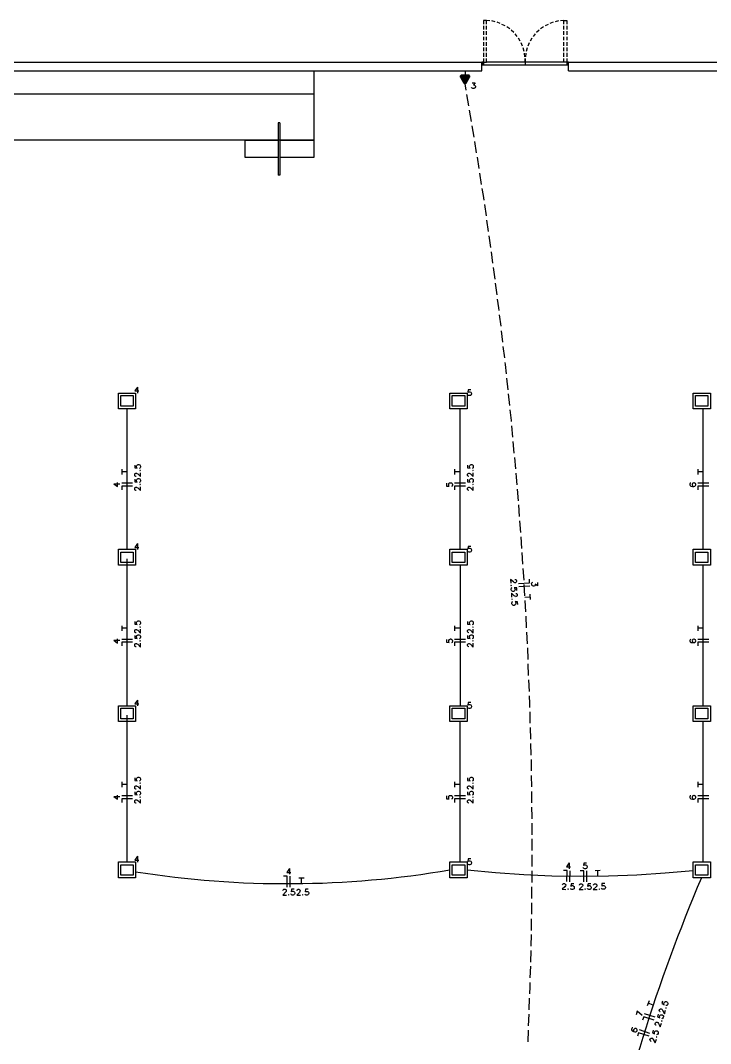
# Model space of a CAD drawing. Header units: millimetres. Extents: x 58 to 939, y 54 to 473.
# Drawn here: x 254.5 to 413.5, y 237.3 to 472.9 of the extents above; entities that cross this region are included whole.
import ezdxf

# ---------------------------------------------------------------- set-up
doc = ezdxf.new("R2010")
doc.units = ezdxf.units.MM
doc.layers.add('PDF_Geometry', color=7, linetype='Continuous')
doc.layers.add('PDF_Solid Fills', color=7, linetype='Continuous')

msp = doc.modelspace()

# ---------------------------------------------------------------- linework, layer by layer
at = {"layer": 'PDF_Geometry', "color": 8, "lineweight": -3, "true_color": 0x797979}
for points in [[(361.16, 472.92), (361.16, 472.08)], [(361.84, 472.92), (361.16, 472.92)], [(361.16, 471.65), (361.16, 470.85)], [(361.84, 472.08), (361.84, 472.92)], [(362.64, 472.84), (361.84, 472.92)], [(361.84, 470.85), (361.84, 471.65)], [(363.87, 472.63), (363.06, 472.8)], [(365.05, 472.2), (364.29, 472.5)], [(366.2, 471.65), (365.43, 472.03)], [(367.21, 470.97), (366.53, 471.44)], [(375, 471.44), (374.32, 470.97)], [(376.1, 472.03), (375.34, 471.65)], [(377.25, 472.5), (376.48, 472.2)], [(378.47, 472.8), (377.67, 472.63)], [(379.7, 472.92), (378.9, 472.84)], [(379.7, 472.08), (379.7, 472.92)], [(379.7, 472.92), (380.38, 472.92)], [(379.7, 470.85), (379.7, 471.65)], [(380.38, 472.92), (380.38, 472.08)], [(380.38, 471.65), (380.38, 470.85)], [(361.16, 470.42), (361.16, 469.58)], [(361.16, 469.15), (361.16, 468.35)], [(361.84, 469.58), (361.84, 470.42)], [(361.84, 468.35), (361.84, 469.15)], [(368.14, 470.13), (367.55, 470.72)], [(368.95, 469.2), (368.44, 469.83)], [(373.1, 469.83), (372.59, 469.2)], [(373.99, 470.72), (373.39, 470.13)], [(379.7, 469.58), (379.7, 470.42)], [(379.7, 468.35), (379.7, 469.15)], [(380.38, 470.42), (380.38, 469.58)], [(380.38, 469.15), (380.38, 468.35)], [(361.16, 467.93), (361.16, 467.08)], [(361.16, 466.66), (361.16, 465.85)], [(361.84, 467.08), (361.84, 467.93)], [(361.84, 465.85), (361.84, 466.66)], [(369.63, 468.14), (369.2, 468.86)], [(370.18, 467), (369.84, 467.76)], [(370.51, 465.81), (370.3, 466.61)], [(371.23, 466.61), (371.02, 465.81)], [(371.7, 467.76), (371.36, 467)], [(372.33, 468.86), (371.91, 468.14)], [(379.7, 467.08), (379.7, 467.93)], [(379.7, 465.85), (379.7, 466.66)], [(380.38, 467.93), (380.38, 467.08)], [(380.38, 466.66), (380.38, 465.85)], [(361.16, 465.43), (361.16, 464.58)], [(361.84, 464.58), (361.84, 465.43)], [(370.73, 464.58), (370.6, 465.39)], [(370.94, 465.39), (370.81, 464.58)], [(379.7, 464.58), (379.7, 465.43)], [(380.38, 465.43), (380.38, 464.58)], [(199.4, 463.31), (360.78, 463.31)], [(360.78, 461.32), (360.78, 463.31)], [(361.16, 463.31), (360.78, 463.31)], [(360.78, 463.31), (360.78, 462.68)], [(360.78, 462.68), (361.16, 462.68)], [(360.78, 462.68), (380.76, 462.68)], [(361.16, 464.16), (361.16, 463.31)], [(361.16, 463.31), (361.84, 463.31)], [(361.16, 462.68), (361.16, 463.31)], [(361.16, 463.31), (361.16, 462.68)], [(361.84, 463.31), (361.84, 464.16)], [(379.7, 463.31), (361.84, 463.31)], [(370.77, 463.31), (370.77, 464.16)], [(370.77, 464.16), (370.77, 463.31)], [(370.77, 463.31), (370.77, 462.68)], [(379.7, 463.31), (379.7, 464.16)], [(380.38, 463.31), (379.7, 463.31)], [(380.38, 464.16), (380.38, 463.31)], [(380.76, 463.31), (380.38, 463.31)], [(380.38, 463.31), (380.38, 462.68)], [(380.38, 463.31), (380.38, 462.68)], [(380.38, 462.68), (380.76, 462.68)], [(380.76, 461.32), (380.76, 463.31)], [(380.76, 462.68), (380.76, 463.31)], [(380.76, 463.31), (540.83, 463.31)], [(201.43, 461.32), (360.78, 461.32)], [(322.08, 461.32), (322.08, 445.32)], [(380.76, 461.32), (538.79, 461.32)], [(201.43, 455.99), (322.08, 455.99)], [(313.91, 449.34), (313.91, 437.32)], [(314.29, 449.34), (313.91, 449.34)], [(314.29, 449.34), (314.29, 437.32)], [(322.08, 445.32), (201.43, 445.32)], [(306.25, 441.34), (306.25, 445.32)], [(306.25, 445.32), (313.91, 445.32)], [(314.29, 445.32), (322.08, 445.32)], [(322.08, 445.32), (322.08, 441.34)], [(313.91, 441.34), (306.25, 441.34)], [(322.08, 441.34), (314.29, 441.34)], [(314.29, 437.32), (313.91, 437.32)]]:
    msp.add_lwpolyline(points, dxfattribs=at)
at = {"layer": 'PDF_Geometry', "lineweight": -3}
for points in [[(355.87, 459.84), (355.87, 460.14), (355.87, 459.84)], [(355.87, 459.84), (356.63, 458.49)], [(356.92, 460.31), (356.16, 460.31)], [(356.92, 461.32), (356.92, 460.31)], [(357.69, 460.31), (356.92, 460.31)], [(357.22, 458.49), (357.98, 459.84)], [(357.98, 459.84), (357.98, 460.14), (357.98, 459.84)], [(358.53, 458.57), (359.25, 458.57), (358.87, 458.06), (359.04, 458.06), (359.17, 457.98), (359.25, 457.94), (359.3, 457.72), (359.3, 457.6), (359.25, 457.43), (359.13, 457.3), (358.91, 457.22), (358.75, 457.22), (358.53, 457.3), (358.49, 457.34), (358.41, 457.47)], [(281.48, 388.46), (280.85, 387.58), (281.78, 387.58)], [(281.48, 388.46), (281.48, 387.11)], [(358.28, 387.83), (357.64, 387.83), (357.6, 387.28), (357.64, 387.32), (357.86, 387.41), (358.03, 387.41), (358.24, 387.32), (358.36, 387.19), (358.41, 387.02), (358.41, 386.9), (358.36, 386.69), (358.24, 386.56), (358.03, 386.52), (357.86, 386.52), (357.64, 386.56), (357.6, 386.64), (357.52, 386.77)], [(280.85, 370.51), (280.85, 369.88), (281.4, 369.79), (281.36, 369.88), (281.27, 370.05), (281.27, 370.26), (281.36, 370.43), (281.48, 370.56), (281.65, 370.64), (281.78, 370.64), (281.99, 370.56), (282.12, 370.43), (282.16, 370.26), (282.16, 370.05), (282.12, 369.88), (282.03, 369.79), (281.91, 369.75)], [(357.52, 370.51), (357.52, 369.88), (358.07, 369.79), (358.03, 369.88), (357.94, 370.05), (357.94, 370.26), (358.03, 370.43), (358.15, 370.56), (358.32, 370.64), (358.45, 370.64), (358.66, 370.56), (358.79, 370.43), (358.83, 370.26), (358.83, 370.05), (358.79, 369.88), (358.7, 369.79), (358.58, 369.75)], [(277.84, 369.54), (277.84, 368.31)], [(279.11, 368.95), (277.84, 368.95)], [(281.15, 367.89), (281.1, 367.89), (280.98, 367.97), (280.89, 368.02), (280.85, 368.14), (280.85, 368.4), (280.89, 368.52), (280.98, 368.61), (281.1, 368.65), (281.23, 368.65), (281.36, 368.61), (281.53, 368.48), (282.16, 367.85), (282.16, 368.74)], [(354.51, 369.54), (354.51, 368.31)], [(355.78, 368.95), (354.51, 368.95)], [(357.81, 367.89), (357.77, 367.89), (357.64, 367.97), (357.56, 368.02), (357.52, 368.14), (357.52, 368.4), (357.56, 368.52), (357.64, 368.61), (357.77, 368.65), (357.9, 368.65), (358.03, 368.61), (358.19, 368.48), (358.83, 367.85), (358.83, 368.74)], [(410.52, 369.54), (410.52, 368.31)], [(411.79, 368.95), (410.52, 368.95)], [(276.02, 366.2), (276.91, 365.56), (276.91, 366.49)], [(276.02, 366.2), (277.38, 366.2)], [(280.34, 366.37), (277.84, 366.37)], [(280.34, 365.69), (277.84, 365.69)], [(277.84, 365.69), (277.84, 364.84)], [(280.85, 367.3), (280.85, 366.66), (281.4, 366.58), (281.36, 366.66), (281.27, 366.83), (281.27, 367.04), (281.36, 367.21), (281.48, 367.34), (281.65, 367.42), (281.78, 367.42), (281.99, 367.34), (282.12, 367.21), (282.16, 367.04), (282.16, 366.83), (282.12, 366.66), (282.03, 366.58), (281.91, 366.53)], [(281.15, 364.67), (281.1, 364.67), (280.98, 364.76), (280.89, 364.8), (280.85, 364.93), (280.85, 365.18), (280.89, 365.31), (280.98, 365.39), (281.1, 365.43), (281.23, 365.43), (281.36, 365.39), (281.53, 365.26), (282.16, 364.63), (282.16, 365.52)], [(352.69, 366.32), (352.69, 365.69), (353.28, 365.65), (353.2, 365.69), (353.16, 365.9), (353.16, 366.07), (353.2, 366.28), (353.33, 366.41), (353.54, 366.45), (353.66, 366.45), (353.83, 366.41), (353.96, 366.28), (354.05, 366.07), (354.05, 365.9), (353.96, 365.69), (353.92, 365.65), (353.79, 365.56)], [(357.05, 366.37), (354.51, 366.37)], [(357.05, 365.69), (354.51, 365.69)], [(354.51, 365.69), (354.51, 364.84)], [(357.52, 367.3), (357.52, 366.66), (358.07, 366.58), (358.03, 366.66), (357.94, 366.83), (357.94, 367.04), (358.03, 367.21), (358.15, 367.34), (358.32, 367.42), (358.45, 367.42), (358.66, 367.34), (358.79, 367.21), (358.83, 367.04), (358.83, 366.83), (358.79, 366.66), (358.7, 366.58), (358.58, 366.53)], [(357.81, 364.67), (357.77, 364.67), (357.64, 364.76), (357.56, 364.8), (357.52, 364.93), (357.52, 365.18), (357.56, 365.31), (357.64, 365.39), (357.77, 365.43), (357.9, 365.43), (358.03, 365.39), (358.19, 365.26), (358.83, 364.63), (358.83, 365.52)], [(408.91, 366.37), (408.78, 366.32), (408.7, 366.11), (408.7, 365.98), (408.78, 365.82), (408.95, 365.69), (409.29, 365.6), (409.59, 365.6), (409.84, 365.69), (409.97, 365.82), (410.05, 365.98), (410.05, 366.07), (409.97, 366.24), (409.84, 366.37), (409.67, 366.45), (409.59, 366.45), (409.42, 366.37), (409.29, 366.24), (409.21, 366.07), (409.21, 365.98), (409.29, 365.82), (409.42, 365.69), (409.59, 365.6)], [(413.06, 366.37), (410.52, 366.37)], [(413.06, 365.69), (410.52, 365.69)], [(410.52, 365.69), (410.52, 364.84)], [(281.48, 352.44), (280.85, 351.55), (281.78, 351.55)], [(281.48, 352.44), (281.48, 351.08)], [(358.28, 351.8), (357.64, 351.8), (357.6, 351.25), (357.64, 351.29), (357.86, 351.38), (358.03, 351.38), (358.24, 351.29), (358.36, 351.17), (358.41, 351), (358.41, 350.87), (358.36, 350.66), (358.24, 350.53), (358.03, 350.49), (357.86, 350.49), (357.64, 350.53), (357.6, 350.62), (357.52, 350.74)], [(368.4, 344.18), (368.48, 344.18), (368.61, 344.14), (368.69, 344.05), (368.74, 343.97), (368.78, 343.72), (368.69, 343.55), (368.65, 343.5), (368.52, 343.42), (368.4, 343.42), (368.27, 343.46), (368.06, 343.59), (367.38, 344.18), (367.47, 343.29)], [(371.78, 343.38), (371.74, 344.22)], [(368.86, 341.6), (368.86, 342.23), (368.27, 342.28), (368.36, 342.19), (368.4, 342.02), (368.44, 341.85), (368.36, 341.64), (368.23, 341.51), (368.06, 341.43), (367.93, 341.43), (367.76, 341.47), (367.59, 341.6), (367.55, 341.77), (367.51, 341.98), (367.59, 342.15), (367.64, 342.23), (367.76, 342.32)], [(369.24, 343.25), (371.78, 343.38)], [(369.29, 342.57), (371.83, 342.7)], [(373.6, 343.46), (373.6, 342.74), (373.1, 343.12), (373.1, 342.91), (373.05, 342.78), (372.97, 342.74), (372.8, 342.66), (372.67, 342.66), (372.46, 342.7), (372.33, 342.83), (372.29, 343), (372.25, 343.21), (372.33, 343.38), (372.38, 343.46), (372.5, 343.55)], [(368.61, 340.96), (368.65, 340.96), (368.78, 340.92), (368.86, 340.88), (368.95, 340.75), (368.95, 340.5), (368.91, 340.37), (368.82, 340.29), (368.69, 340.24), (368.57, 340.2), (368.44, 340.29), (368.23, 340.37), (367.59, 341.01), (367.64, 340.12)], [(370.68, 340.08), (371.95, 340.16)], [(372, 339.53), (371.95, 340.75)], [(369.07, 338.38), (369.03, 339.02), (368.44, 339.06), (368.52, 339.02), (368.61, 338.81), (368.61, 338.64), (368.57, 338.42), (368.44, 338.3), (368.23, 338.21), (368.1, 338.21), (367.93, 338.26), (367.8, 338.38), (367.72, 338.59), (367.72, 338.76), (367.76, 338.97), (367.8, 339.02), (367.93, 339.1)], [(280.85, 334.49), (280.85, 333.85), (281.4, 333.81), (281.36, 333.85), (281.27, 334.06), (281.27, 334.23), (281.36, 334.44), (281.48, 334.57), (281.65, 334.61), (281.78, 334.61), (281.99, 334.57), (282.12, 334.44), (282.16, 334.23), (282.16, 334.06), (282.12, 333.85), (282.03, 333.81), (281.91, 333.73)], [(357.52, 334.49), (357.52, 333.85), (358.07, 333.81), (358.03, 333.85), (357.94, 334.06), (357.94, 334.23), (358.03, 334.44), (358.15, 334.57), (358.32, 334.61), (358.45, 334.61), (358.66, 334.57), (358.79, 334.44), (358.83, 334.23), (358.83, 334.06), (358.79, 333.85), (358.7, 333.81), (358.58, 333.73)], [(277.84, 333.51), (277.84, 332.33)], [(279.11, 332.92), (277.84, 332.92)], [(281.15, 331.9), (281.1, 331.9), (280.98, 331.95), (280.89, 332.03), (280.85, 332.16), (280.85, 332.41), (280.89, 332.54), (280.98, 332.58), (281.1, 332.67), (281.23, 332.67), (281.36, 332.58), (281.53, 332.46), (282.16, 331.82), (282.16, 332.71)], [(354.51, 333.51), (354.51, 332.33)], [(355.78, 332.92), (354.51, 332.92)], [(357.81, 331.9), (357.77, 331.9), (357.64, 331.95), (357.56, 332.03), (357.52, 332.16), (357.52, 332.41), (357.56, 332.54), (357.64, 332.58), (357.77, 332.67), (357.9, 332.67), (358.03, 332.58), (358.19, 332.46), (358.83, 331.82), (358.83, 332.71)], [(410.52, 333.51), (410.52, 332.33)], [(411.79, 332.92), (410.52, 332.92)], [(276.02, 330.17), (276.91, 329.53), (276.91, 330.51)], [(276.02, 330.17), (277.38, 330.17)], [(280.34, 330.34), (277.84, 330.34)], [(280.85, 331.27), (280.85, 330.63), (281.4, 330.59), (281.36, 330.63), (281.27, 330.85), (281.27, 331.02), (281.36, 331.23), (281.48, 331.35), (281.65, 331.4), (281.78, 331.4), (281.99, 331.35), (282.12, 331.23), (282.16, 331.02), (282.16, 330.85), (282.12, 330.63), (282.03, 330.59), (281.91, 330.51)], [(352.69, 330.34), (352.69, 329.7), (353.28, 329.62), (353.2, 329.7), (353.16, 329.87), (353.16, 330.08), (353.2, 330.25), (353.33, 330.38), (353.54, 330.47), (353.66, 330.47), (353.83, 330.38), (353.96, 330.25), (354.05, 330.08), (354.05, 329.87), (353.96, 329.7), (353.92, 329.62), (353.79, 329.58)], [(357.05, 330.34), (354.51, 330.34)], [(357.52, 331.27), (357.52, 330.63), (358.07, 330.59), (358.03, 330.63), (357.94, 330.85), (357.94, 331.02), (358.03, 331.23), (358.15, 331.35), (358.32, 331.4), (358.45, 331.4), (358.66, 331.35), (358.79, 331.23), (358.83, 331.02), (358.83, 330.85), (358.79, 330.63), (358.7, 330.59), (358.58, 330.51)], [(408.91, 330.38), (408.78, 330.3), (408.7, 330.13), (408.7, 330), (408.78, 329.79), (408.95, 329.66), (409.29, 329.62), (409.59, 329.62), (409.84, 329.66), (409.97, 329.79), (410.05, 330), (410.05, 330.04), (409.97, 330.25), (409.84, 330.38), (409.67, 330.42), (409.59, 330.42), (409.42, 330.38), (409.29, 330.25), (409.21, 330.04), (409.21, 330), (409.29, 329.79), (409.42, 329.66), (409.59, 329.62)], [(413.06, 330.34), (410.52, 330.34)], [(280.34, 329.7), (277.84, 329.7)], [(277.84, 329.7), (277.84, 328.86)], [(281.15, 328.69), (281.1, 328.69), (280.98, 328.73), (280.89, 328.81), (280.85, 328.94), (280.85, 329.2), (280.89, 329.32), (280.98, 329.36), (281.1, 329.45), (281.23, 329.45), (281.36, 329.36), (281.53, 329.24), (282.16, 328.6), (282.16, 329.49)], [(357.05, 329.7), (354.51, 329.7)], [(354.51, 329.7), (354.51, 328.86)], [(357.81, 328.69), (357.77, 328.69), (357.64, 328.73), (357.56, 328.81), (357.52, 328.94), (357.52, 329.2), (357.56, 329.32), (357.64, 329.36), (357.77, 329.45), (357.9, 329.45), (358.03, 329.36), (358.19, 329.24), (358.83, 328.6), (358.83, 329.49)], [(413.06, 329.7), (410.52, 329.7)], [(410.52, 329.7), (410.52, 328.86)], [(281.48, 316.41), (280.85, 315.52), (281.78, 315.52)], [(281.48, 316.41), (281.48, 315.1)], [(358.28, 315.82), (357.64, 315.82), (357.6, 315.22), (357.64, 315.31), (357.86, 315.35), (358.03, 315.35), (358.24, 315.31), (358.36, 315.18), (358.41, 314.97), (358.41, 314.84), (358.36, 314.67), (358.24, 314.55), (358.03, 314.46), (357.86, 314.46), (357.64, 314.55), (357.6, 314.59), (357.52, 314.72)], [(277.84, 297.53), (277.84, 296.3)], [(279.11, 296.94), (277.84, 296.94)], [(280.85, 298.5), (280.85, 297.87), (281.4, 297.78), (281.36, 297.87), (281.27, 298.04), (281.27, 298.25), (281.36, 298.42), (281.48, 298.55), (281.65, 298.63), (281.78, 298.63), (281.99, 298.55), (282.12, 298.42), (282.16, 298.25), (282.16, 298.04), (282.12, 297.87), (282.03, 297.78), (281.91, 297.74)], [(354.51, 297.53), (354.51, 296.3)], [(355.78, 296.94), (354.51, 296.94)], [(357.52, 298.5), (357.52, 297.87), (358.07, 297.78), (358.03, 297.87), (357.94, 298.04), (357.94, 298.25), (358.03, 298.42), (358.15, 298.55), (358.32, 298.63), (358.45, 298.63), (358.66, 298.55), (358.79, 298.42), (358.83, 298.25), (358.83, 298.04), (358.79, 297.87), (358.7, 297.78), (358.58, 297.74)], [(410.52, 297.53), (410.52, 296.3)], [(411.79, 296.94), (410.52, 296.94)], [(281.15, 295.88), (281.1, 295.88), (280.98, 295.96), (280.89, 296), (280.85, 296.13), (280.85, 296.39), (280.89, 296.51), (280.98, 296.6), (281.1, 296.64), (281.23, 296.64), (281.36, 296.6), (281.53, 296.47), (282.16, 295.84), (282.16, 296.72)], [(280.85, 295.29), (280.85, 294.65), (281.4, 294.57), (281.36, 294.65), (281.27, 294.82), (281.27, 295.03), (281.36, 295.2), (281.48, 295.33), (281.65, 295.41), (281.78, 295.41), (281.99, 295.33), (282.12, 295.2), (282.16, 295.03), (282.16, 294.82), (282.12, 294.65), (282.03, 294.57), (281.91, 294.52)], [(357.81, 295.88), (357.77, 295.88), (357.64, 295.96), (357.56, 296), (357.52, 296.13), (357.52, 296.39), (357.56, 296.51), (357.64, 296.6), (357.77, 296.64), (357.9, 296.64), (358.03, 296.6), (358.19, 296.47), (358.83, 295.84), (358.83, 296.72)], [(357.52, 295.29), (357.52, 294.65), (358.07, 294.57), (358.03, 294.65), (357.94, 294.82), (357.94, 295.03), (358.03, 295.2), (358.15, 295.33), (358.32, 295.41), (358.45, 295.41), (358.66, 295.33), (358.79, 295.2), (358.83, 295.03), (358.83, 294.82), (358.79, 294.65), (358.7, 294.57), (358.58, 294.52)], [(276.02, 294.18), (276.91, 293.55), (276.91, 294.48)], [(276.02, 294.18), (277.38, 294.18)], [(280.34, 294.35), (277.84, 294.35)], [(280.34, 293.68), (277.84, 293.68)], [(277.84, 293.68), (277.84, 292.83)], [(281.15, 292.66), (281.1, 292.66), (280.98, 292.75), (280.89, 292.79), (280.85, 292.91), (280.85, 293.17), (280.89, 293.3), (280.98, 293.38), (281.1, 293.42), (281.23, 293.42), (281.36, 293.38), (281.53, 293.25), (282.16, 292.62), (282.16, 293.51)], [(352.69, 294.31), (352.69, 293.68), (353.28, 293.63), (353.2, 293.68), (353.16, 293.89), (353.16, 294.06), (353.2, 294.27), (353.33, 294.4), (353.54, 294.44), (353.66, 294.44), (353.83, 294.4), (353.96, 294.27), (354.05, 294.06), (354.05, 293.89), (353.96, 293.68), (353.92, 293.63), (353.79, 293.55)], [(357.05, 294.35), (354.51, 294.35)], [(357.05, 293.68), (354.51, 293.68)], [(354.51, 293.68), (354.51, 292.83)], [(357.81, 292.66), (357.77, 292.66), (357.64, 292.75), (357.56, 292.79), (357.52, 292.91), (357.52, 293.17), (357.56, 293.3), (357.64, 293.38), (357.77, 293.42), (357.9, 293.42), (358.03, 293.38), (358.19, 293.25), (358.83, 292.62), (358.83, 293.51)], [(408.91, 294.35), (408.78, 294.31), (408.7, 294.1), (408.7, 293.97), (408.78, 293.8), (408.95, 293.68), (409.29, 293.59), (409.59, 293.59), (409.84, 293.68), (409.97, 293.8), (410.05, 293.97), (410.05, 294.06), (409.97, 294.23), (409.84, 294.35), (409.67, 294.44), (409.59, 294.44), (409.42, 294.35), (409.29, 294.23), (409.21, 294.06), (409.21, 293.97), (409.29, 293.8), (409.42, 293.68), (409.59, 293.59)], [(413.06, 294.35), (410.52, 294.35)], [(413.06, 293.68), (410.52, 293.68)], [(410.52, 293.68), (410.52, 292.83)], [(281.48, 280.43), (280.85, 279.54), (281.78, 279.54)], [(281.48, 280.43), (281.48, 279.07)], [(358.28, 279.79), (357.64, 279.79), (357.6, 279.24), (357.64, 279.28), (357.86, 279.37), (358.03, 279.37), (358.24, 279.28), (358.36, 279.16), (358.41, 278.99), (358.41, 278.86), (358.36, 278.65), (358.24, 278.52), (358.03, 278.48), (357.86, 278.48), (357.64, 278.52), (357.6, 278.61), (357.52, 278.73)], [(380.93, 278.9), (380.29, 278.01), (381.22, 278.01)], [(380.93, 278.9), (380.93, 277.55)], [(384.91, 278.86), (384.27, 278.86), (384.23, 278.31), (384.27, 278.35), (384.48, 278.44), (384.65, 278.44), (384.87, 278.35), (384.99, 278.22), (385.04, 278.05), (385.04, 277.93), (384.99, 277.72), (384.87, 277.59), (384.65, 277.55), (384.48, 277.55), (384.27, 277.59), (384.23, 277.67), (384.15, 277.8)], [(315.99, 275.81), (315.14, 275.81)], [(316.49, 277.59), (315.86, 276.7), (316.79, 276.7)], [(315.99, 273.27), (315.99, 275.81)], [(316.49, 277.59), (316.49, 276.28)], [(316.66, 273.27), (316.66, 275.81)], [(380.42, 277.12), (379.57, 277.12)], [(380.38, 274.58), (380.42, 277.12)], [(381.06, 274.54), (381.1, 277.08)], [(384.27, 277.08), (383.43, 277.08)], [(384.27, 274.54), (384.27, 277.08)], [(384.95, 274.54), (384.95, 277.08)], [(388.08, 277.12), (386.86, 277.08)], [(387.49, 275.85), (387.49, 277.12)], [(319.84, 275.39), (318.61, 275.39)], [(319.25, 274.12), (319.25, 275.39)], [(379.36, 273.82), (379.36, 273.86), (379.45, 273.99), (379.49, 274.08), (379.62, 274.12), (379.87, 274.12), (380, 274.03), (380.08, 273.99), (380.12, 273.86), (380.12, 273.74), (380.08, 273.61), (379.91, 273.4), (379.28, 272.81), (380.17, 272.76)], [(381.99, 274.08), (381.35, 274.08), (381.27, 273.53), (381.35, 273.57), (381.52, 273.65), (381.73, 273.65), (381.9, 273.57), (382.03, 273.44), (382.07, 273.27), (382.07, 273.14), (382.03, 272.93), (381.9, 272.81), (381.69, 272.76), (381.52, 272.76), (381.31, 272.81), (381.27, 272.89), (381.18, 273.02)], [(383.26, 273.78), (383.26, 273.82), (383.34, 273.95), (383.38, 274.03), (383.51, 274.08), (383.76, 274.08), (383.89, 274.03), (383.98, 273.95), (384.02, 273.82), (384.02, 273.69), (383.98, 273.57), (383.85, 273.4), (383.21, 272.76), (384.1, 272.76)], [(385.88, 274.08), (385.25, 274.08), (385.16, 273.53), (385.25, 273.57), (385.42, 273.65), (385.63, 273.65), (385.8, 273.57), (385.92, 273.44), (386.01, 273.27), (386.01, 273.14), (385.92, 272.93), (385.8, 272.81), (385.63, 272.76), (385.42, 272.76), (385.25, 272.81), (385.16, 272.89), (385.12, 273.02)], [(386.52, 273.78), (386.52, 273.82), (386.56, 273.95), (386.64, 274.03), (386.77, 274.08), (387.02, 274.08), (387.15, 274.03), (387.19, 273.95), (387.28, 273.86), (387.28, 273.74), (387.24, 273.57), (387.11, 273.4), (386.47, 272.76), (387.36, 272.76)], [(389.1, 274.12), (388.46, 274.12), (388.42, 273.57), (388.51, 273.61), (388.68, 273.69), (388.89, 273.69), (389.06, 273.61), (389.18, 273.48), (389.27, 273.31), (389.27, 273.19), (389.18, 272.97), (389.06, 272.85), (388.89, 272.81), (388.68, 272.81), (388.51, 272.85), (388.42, 272.93), (388.38, 273.06)], [(314.97, 272.51), (314.97, 272.55), (315.06, 272.68), (315.1, 272.76), (315.22, 272.81), (315.48, 272.81), (315.61, 272.76), (315.69, 272.68), (315.73, 272.55), (315.73, 272.42), (315.69, 272.3), (315.56, 272.13), (314.93, 271.49), (315.82, 271.49)], [(317.6, 272.81), (316.96, 272.81), (316.88, 272.26), (316.96, 272.3), (317.13, 272.38), (317.34, 272.38), (317.51, 272.3), (317.64, 272.17), (317.72, 272), (317.72, 271.87), (317.64, 271.66), (317.51, 271.54), (317.34, 271.49), (317.13, 271.49), (316.96, 271.54), (316.88, 271.62), (316.83, 271.75)], [(318.19, 272.51), (318.19, 272.55), (318.27, 272.68), (318.32, 272.72), (318.44, 272.81), (318.7, 272.81), (318.82, 272.72), (318.91, 272.68), (318.95, 272.55), (318.95, 272.42), (318.91, 272.3), (318.78, 272.09), (318.15, 271.49), (319.04, 271.45)], [(320.81, 272.81), (320.18, 272.81), (320.09, 272.21), (320.18, 272.3), (320.35, 272.34), (320.56, 272.34), (320.73, 272.3), (320.86, 272.17), (320.94, 271.96), (320.94, 271.83), (320.86, 271.66), (320.73, 271.54), (320.56, 271.45), (320.35, 271.45), (320.18, 271.54), (320.09, 271.58), (320.05, 271.7)], [(399.3, 247.15), (398.88, 245.97)], [(400.28, 246.13), (399.09, 246.56)], [(401.88, 244.53), (401.84, 244.53), (401.76, 244.65), (401.71, 244.74), (401.67, 244.86), (401.76, 245.12), (401.88, 245.2), (401.97, 245.25), (402.1, 245.25), (402.22, 245.2), (402.31, 245.12), (402.43, 244.95), (402.86, 244.14), (403.11, 244.99)], [(402.43, 247.07), (402.22, 246.47), (402.77, 246.22), (402.73, 246.3), (402.73, 246.52), (402.77, 246.68), (402.9, 246.85), (403.07, 246.94), (403.28, 246.94), (403.37, 246.9), (403.54, 246.77), (403.62, 246.6), (403.62, 246.43), (403.58, 246.22), (403.45, 246.09), (403.37, 246.05), (403.2, 246.01)], [(397.69, 243.72), (396.59, 244.74), (396.34, 243.89)], [(398.07, 243.47), (397.82, 242.66)], [(400.49, 242.66), (398.07, 243.47)], [(400.7, 243.34), (398.29, 244.1)], [(401.42, 244.06), (401.25, 243.47), (401.76, 243.21), (401.71, 243.3), (401.71, 243.51), (401.76, 243.68), (401.88, 243.85), (402.05, 243.93), (402.27, 243.93), (402.35, 243.89), (402.52, 243.76), (402.6, 243.64), (402.6, 243.43), (402.56, 243.26), (402.43, 243.09), (402.35, 243.04), (402.22, 243)], [(395.58, 240.93), (395.45, 240.89), (395.32, 240.72), (395.28, 240.59), (395.28, 240.42), (395.41, 240.21), (395.7, 240.08), (396, 239.95), (396.25, 239.95), (396.42, 240.04), (396.55, 240.21), (396.55, 240.25), (396.55, 240.46), (396.47, 240.63), (396.34, 240.76), (396.25, 240.76), (396.04, 240.76), (395.92, 240.67), (395.79, 240.5), (395.75, 240.46), (395.75, 240.25), (395.83, 240.08), (396, 239.95)], [(399.51, 239.61), (397.1, 240.42)], [(400.23, 240.38), (400.06, 239.78), (400.57, 239.53), (400.53, 239.61), (400.53, 239.83), (400.57, 240), (400.7, 240.17), (400.87, 240.25), (401.08, 240.25), (401.21, 240.21), (401.33, 240.08), (401.42, 239.95), (401.42, 239.74), (401.38, 239.57), (401.25, 239.4), (401.16, 239.36), (401.04, 239.32)], [(400.95, 241.48), (400.87, 241.52), (400.78, 241.6), (400.74, 241.69), (400.7, 241.82), (400.78, 242.07), (400.87, 242.16), (400.95, 242.2), (401.12, 242.24), (401.21, 242.2), (401.33, 242.11), (401.46, 241.9), (401.88, 241.14), (402.14, 241.99)], [(396.89, 239.78), (396.63, 238.98)], [(399.3, 238.98), (396.89, 239.78)], [(399.77, 237.79), (399.68, 237.84), (399.6, 237.92), (399.56, 238.01), (399.51, 238.13), (399.6, 238.39), (399.73, 238.47), (399.77, 238.51), (399.94, 238.56), (400.06, 238.51), (400.15, 238.43), (400.28, 238.22), (400.7, 237.46), (401, 238.3)]]:
    msp.add_lwpolyline(points, dxfattribs=at)
at = {"layer": 'PDF_Geometry', "color": 11, "lineweight": -3, "true_color": 0xff7474}
for points in [[(357.18, 456.88), (356.92, 458.32)], [(357.81, 453.28), (357.35, 455.9)], [(358.41, 449.64), (357.98, 452.26)], [(359.04, 446.04), (358.58, 448.66)], [(359.59, 442.4), (359.21, 445.02)], [(360.18, 438.8), (359.76, 441.42)], [(360.73, 435.16), (360.35, 437.78)], [(361.29, 431.52), (361.16, 432.58), (360.9, 434.19)], [(361.84, 427.92), (361.45, 430.54)], [(362.34, 424.28), (361.96, 426.9)], [(362.85, 420.64), (362.47, 423.31)], [(363.36, 417), (363.02, 419.62), (363.02, 419.66)], [(363.83, 413.36), (363.49, 416.02)], [(364.29, 409.76), (363.95, 412.38)], [(364.76, 406.12), (364.71, 406.71), (364.42, 408.74)], [(365.22, 402.48), (364.88, 405.1)], [(365.65, 398.84), (365.31, 401.46)], [(366.07, 395.2), (365.73, 397.82)], [(366.45, 391.51), (366.24, 393.71), (366.2, 394.18)], [(366.83, 387.87), (366.58, 390.54)], [(367.21, 384.23), (366.96, 386.9)], [(279.11, 351.12), (279.11, 383.51)], [(355.78, 351.12), (355.78, 383.51)], [(367.59, 380.59), (367.59, 380.76), (367.34, 383.26)], [(411.79, 351.12), (411.79, 383.51)], [(367.93, 376.95), (367.68, 379.57)], [(368.27, 373.27), (368.02, 375.93)], [(368.61, 369.63), (368.36, 372.29)], [(368.91, 365.98), (368.78, 367.76), (368.69, 368.65)], [(369.2, 362.3), (368.99, 364.97)], [(369.5, 358.66), (369.29, 361.33)], [(369.75, 355.02), (369.58, 357.64)], [(370.01, 351.34), (369.84, 354)], [(279.11, 315.1), (279.11, 348.92)], [(370.26, 347.7), (370.09, 350.36)], [(355.78, 347.48), (355.78, 315.1)], [(370.51, 344.01), (370.3, 346.68)], [(411.79, 315.1), (411.79, 347.48)], [(370.73, 340.37), (370.64, 341.68), (370.56, 343.04)], [(370.9, 336.69), (370.77, 339.36)], [(371.11, 333.05), (370.98, 335.71)], [(371.28, 329.36), (371.15, 332.03)], [(371.45, 325.72), (371.36, 328.39)], [(371.57, 322.04), (371.49, 324.71)], [(371.74, 318.4), (371.61, 321.07)], [(371.87, 314.72), (371.83, 315.61), (371.78, 317.38)], [(371.95, 311.08), (371.91, 313.7)], [(279.11, 279.11), (279.11, 312.94)], [(355.78, 279.11), (355.78, 311.46)], [(411.79, 279.11), (411.79, 311.46)], [(372.08, 307.39), (372, 310.06)], [(372.17, 303.71), (372.08, 306.38)], [(372.25, 300.07), (372.21, 302.57), (372.21, 302.74)], [(372.29, 296.39), (372.25, 299.05)], [(372.33, 292.7), (372.29, 295.37)], [(372.38, 289.06), (372.38, 289.53), (372.33, 291.73)], [(372.38, 285.38), (372.38, 288.05)], [(372.38, 281.74), (372.38, 284.41)], [(372.38, 278.05), (372.38, 280.72)], [(357.43, 277.29), (363.91, 276.66), (370.43, 276.19), (376.95, 275.9), (383.47, 275.81), (389.99, 275.9), (396.47, 276.15), (402.98, 276.57), (409.46, 277.17)], [(372.38, 274.37), (372.38, 276.45), (372.38, 277.04)], [(372.33, 270.73), (372.33, 273.4)], [(372.29, 267.05), (372.29, 269.72)], [(372.21, 263.36), (372.25, 263.41), (372.25, 266.03)], [(372.12, 259.72), (372.21, 262.39)], [(372.04, 256.04), (372.12, 258.71)], [(371.95, 252.4), (372.04, 255.07)], [(371.83, 248.72), (371.91, 250.37), (371.91, 251.38)], [(371.7, 245.03), (371.78, 247.7)], [(371.57, 241.39), (371.66, 244.06)], [(371.45, 237.71), (371.53, 240.38)]]:
    msp.add_lwpolyline(points, dxfattribs=at)
at = {"layer": 'PDF_Geometry', "lineweight": -3}
for points in [[(277.12, 387.11), (281.06, 387.11), (281.06, 383.51), (277.12, 383.51)], [(277.63, 386.52), (280.51, 386.52), (280.51, 384.1), (277.63, 384.1)], [(353.45, 387.11), (357.43, 387.11), (357.43, 383.51), (353.45, 383.51)], [(353.96, 386.52), (356.84, 386.52), (356.84, 384.1), (353.96, 384.1)], [(409.46, 387.11), (413.44, 387.11), (413.44, 383.51), (409.46, 383.51)], [(409.97, 386.52), (412.85, 386.52), (412.85, 384.1), (409.97, 384.1)], [(282.03, 369.24), (282.12, 369.16), (282.16, 369.24), (282.12, 369.29)], [(358.7, 369.24), (358.79, 369.16), (358.83, 369.24), (358.79, 369.29)], [(282.03, 366.03), (282.12, 365.94), (282.16, 366.03), (282.12, 366.07)], [(358.7, 366.03), (358.79, 365.94), (358.83, 366.03), (358.79, 366.07)], [(277.12, 351.12), (281.06, 351.12), (281.06, 347.48), (277.12, 347.48)], [(353.45, 351.12), (357.43, 351.12), (357.43, 347.48), (353.45, 347.48)], [(409.46, 351.12), (413.44, 351.12), (413.44, 347.48), (409.46, 347.48)], [(277.63, 350.49), (280.51, 350.49), (280.51, 348.08), (277.63, 348.08)], [(353.96, 350.49), (356.84, 350.49), (356.84, 348.08), (353.96, 348.08)], [(409.97, 350.49), (412.85, 350.49), (412.85, 348.08), (409.97, 348.08)], [(367.59, 342.78), (367.55, 342.87), (367.47, 342.78), (367.55, 342.74)], [(367.8, 339.61), (367.72, 339.65), (367.68, 339.61), (367.72, 339.53)], [(282.03, 333.22), (282.12, 333.17), (282.16, 333.22), (282.12, 333.3)], [(358.7, 333.22), (358.79, 333.17), (358.83, 333.22), (358.79, 333.3)], [(282.03, 330), (282.12, 329.96), (282.16, 330), (282.12, 330.08)], [(358.7, 330), (358.79, 329.96), (358.83, 330), (358.79, 330.08)], [(277.12, 315.1), (281.06, 315.1), (281.06, 311.46), (277.12, 311.46)], [(277.63, 314.51), (280.51, 314.51), (280.51, 312.09), (277.63, 312.09)], [(353.45, 315.1), (357.43, 315.1), (357.43, 311.46), (353.45, 311.46)], [(353.96, 314.51), (356.84, 314.51), (356.84, 312.09), (353.96, 312.09)], [(409.46, 315.1), (413.44, 315.1), (413.44, 311.46), (409.46, 311.46)], [(409.97, 314.51), (412.85, 314.51), (412.85, 312.09), (409.97, 312.09)], [(282.03, 297.23), (282.12, 297.15), (282.16, 297.23), (282.12, 297.27)], [(358.7, 297.23), (358.79, 297.15), (358.83, 297.23), (358.79, 297.27)], [(282.03, 294.02), (282.12, 293.93), (282.16, 294.02), (282.12, 294.06)], [(358.7, 294.02), (358.79, 293.93), (358.83, 294.02), (358.79, 294.06)], [(277.12, 279.11), (281.06, 279.11), (281.06, 275.47), (277.12, 275.47)], [(277.63, 278.48), (280.51, 278.48), (280.51, 276.07), (277.63, 276.07)], [(353.45, 279.11), (357.43, 279.11), (357.43, 275.47), (353.45, 275.47)], [(353.96, 278.48), (356.84, 278.48), (356.84, 276.07), (353.96, 276.07)], [(409.46, 279.11), (413.44, 279.11), (413.44, 275.47), (409.46, 275.47)], [(409.97, 278.48), (412.85, 278.48), (412.85, 276.07), (409.97, 276.07)], [(316.33, 271.62), (316.24, 271.54), (316.33, 271.49), (316.37, 271.54)], [(319.54, 271.58), (319.46, 271.54), (319.54, 271.45), (319.59, 271.54)], [(380.67, 272.89), (380.63, 272.85), (380.67, 272.76), (380.76, 272.85)], [(384.61, 272.89), (384.53, 272.81), (384.61, 272.76), (384.65, 272.81)], [(387.87, 272.89), (387.79, 272.85), (387.87, 272.76), (387.91, 272.85)], [(403.15, 245.5), (403.2, 245.41), (403.28, 245.46), (403.24, 245.54)], [(402.18, 242.49), (402.22, 242.41), (402.31, 242.45), (402.27, 242.54)], [(401, 238.81), (401.04, 238.73), (401.12, 238.77), (401.08, 238.85)]]:
    msp.add_lwpolyline(points, close=True, dxfattribs=at)
for centre, radius, start, end in [((356.18, 460.03), 0.318, 89.9997, 209.7457), ((357.71, 460.03), 0.318, 330.2543, 90.0003), ((356.95, 458.68), 0.317, 209.7397, 330.2603)]:
    msp.add_arc(centre, radius, start, end, dxfattribs=at)
at = {"layer": 'PDF_Geometry', "color": 11, "lineweight": -3, "true_color": 0xff7474}
for centre, radius, start, end in [((315.97, 496.64), 222.53, 260.9737, 279.6964), ((766.78, 124.16), 386.28, 156.9389, 168.5639)]:
    msp.add_arc(centre, radius, start, end, dxfattribs=at)
at = {"layer": 'PDF_Solid Fills', "transparency": 33554559}
for points in [[(355.87, 459.84), (355.87, 460.14), (355.82, 459.88)], [(355.87, 460.14), (355.82, 459.88), (355.82, 460.09)], [(355.82, 459.88), (355.82, 460.09), (355.82, 459.93)], [(355.82, 460.09), (355.82, 459.93), (355.82, 460.05)], [(355.82, 460.05), (355.82, 459.93), (355.82, 459.93)], [(355.82, 459.93), (355.82, 460.01), (355.82, 460.05)], [(355.82, 459.93), (355.82, 459.93), (355.82, 460.01)], [(355.91, 459.71), (355.91, 460.22), (355.87, 459.8)], [(355.91, 460.22), (355.87, 459.8), (355.87, 460.18)], [(355.87, 459.8), (355.87, 460.18), (355.87, 459.84)], [(355.87, 460.18), (355.87, 459.84), (355.87, 460.14)], [(355.87, 460.14), (355.87, 459.84), (355.87, 459.84)], [(355.99, 459.63), (355.99, 460.26), (355.91, 459.71)], [(355.99, 460.26), (355.91, 459.71), (355.91, 460.22)], [(356.04, 459.54), (356.04, 460.31), (355.99, 459.63)], [(356.04, 460.31), (355.99, 459.63), (355.99, 460.26)], [(356.08, 459.42), (356.08, 460.31), (356.04, 459.54)], [(356.08, 460.31), (356.04, 459.54), (356.04, 460.31)], [(356.16, 459.33), (356.16, 460.31), (356.08, 459.42)], [(356.16, 460.31), (356.08, 459.42), (356.08, 460.31)], [(356.63, 458.49), (356.63, 460.31), (356.16, 459.33)], [(356.63, 460.31), (356.16, 459.33), (356.16, 460.31)], [(356.67, 458.44), (356.67, 460.31), (356.63, 458.49)], [(356.67, 460.31), (356.63, 458.49), (356.63, 460.31)], [(356.71, 458.4), (356.71, 460.31), (356.67, 458.44)], [(356.71, 460.31), (356.67, 458.44), (356.67, 460.31)], [(356.76, 458.36), (356.76, 460.31), (356.71, 458.4)], [(356.76, 460.31), (356.71, 458.4), (356.71, 460.31)], [(356.84, 458.36), (356.84, 460.31), (356.76, 458.36)], [(356.84, 460.31), (356.76, 458.36), (356.76, 460.31)], [(356.88, 458.32), (356.88, 460.31), (356.84, 458.36)], [(356.88, 460.31), (356.84, 458.36), (356.84, 460.31)], [(356.92, 458.32), (356.92, 460.31), (356.88, 458.32)], [(356.92, 460.31), (356.88, 458.32), (356.88, 460.31)], [(356.97, 458.32), (356.97, 460.31), (356.92, 458.32)], [(356.97, 460.31), (356.92, 458.32), (356.92, 460.31)], [(357.01, 458.36), (357.01, 460.31), (356.97, 458.32)], [(357.01, 460.31), (356.97, 458.32), (356.97, 460.31)], [(357.05, 458.36), (357.05, 460.31), (357.01, 458.36)], [(357.05, 460.31), (357.01, 458.36), (357.01, 460.31)], [(357.14, 458.4), (357.14, 460.31), (357.05, 458.36)], [(357.14, 460.31), (357.05, 458.36), (357.05, 460.31)], [(357.18, 458.44), (357.18, 460.31), (357.14, 458.4)], [(357.18, 460.31), (357.14, 458.4), (357.14, 460.31)], [(357.22, 458.49), (357.22, 460.31), (357.18, 458.44)], [(357.22, 460.31), (357.18, 458.44), (357.18, 460.31)], [(357.69, 459.33), (357.69, 460.31), (357.22, 458.49)], [(357.69, 460.31), (357.22, 458.49), (357.22, 460.31)], [(357.73, 459.42), (357.73, 460.31), (357.69, 459.33)], [(357.73, 460.31), (357.69, 459.33), (357.69, 460.31)], [(357.81, 459.54), (357.81, 460.31), (357.73, 459.42)], [(357.81, 460.31), (357.73, 459.42), (357.73, 460.31)], [(357.86, 460.26), (357.81, 459.54), (357.81, 460.31)], [(357.86, 459.63), (357.86, 460.26), (357.81, 459.54)], [(357.9, 460.22), (357.86, 459.63), (357.86, 460.26)], [(357.9, 459.71), (357.9, 460.22), (357.86, 459.63)], [(357.94, 460.18), (357.9, 459.71), (357.9, 460.22)], [(357.94, 459.8), (357.94, 460.18), (357.9, 459.71)], [(357.98, 460.14), (357.94, 459.8), (357.94, 460.18)], [(357.98, 459.84), (357.98, 460.14), (357.94, 459.8)], [(357.98, 460.09), (357.98, 459.84), (357.98, 460.14)], [(357.98, 460.14), (357.98, 459.84), (357.98, 459.84)], [(357.98, 460.05), (357.98, 459.88), (357.98, 460.09)], [(357.98, 459.88), (357.98, 460.09), (357.98, 459.84)], [(358.03, 460.01), (357.98, 459.93), (357.98, 460.05)], [(357.98, 459.93), (357.98, 460.05), (357.98, 459.88)], [(358.03, 459.93), (358.03, 460.01), (357.98, 459.93)], [(358.03, 460.01), (358.03, 459.93), (358.03, 459.93)]]:
    msp.add_solid(points, dxfattribs=at)

doc.saveas('drawing.dxf')
